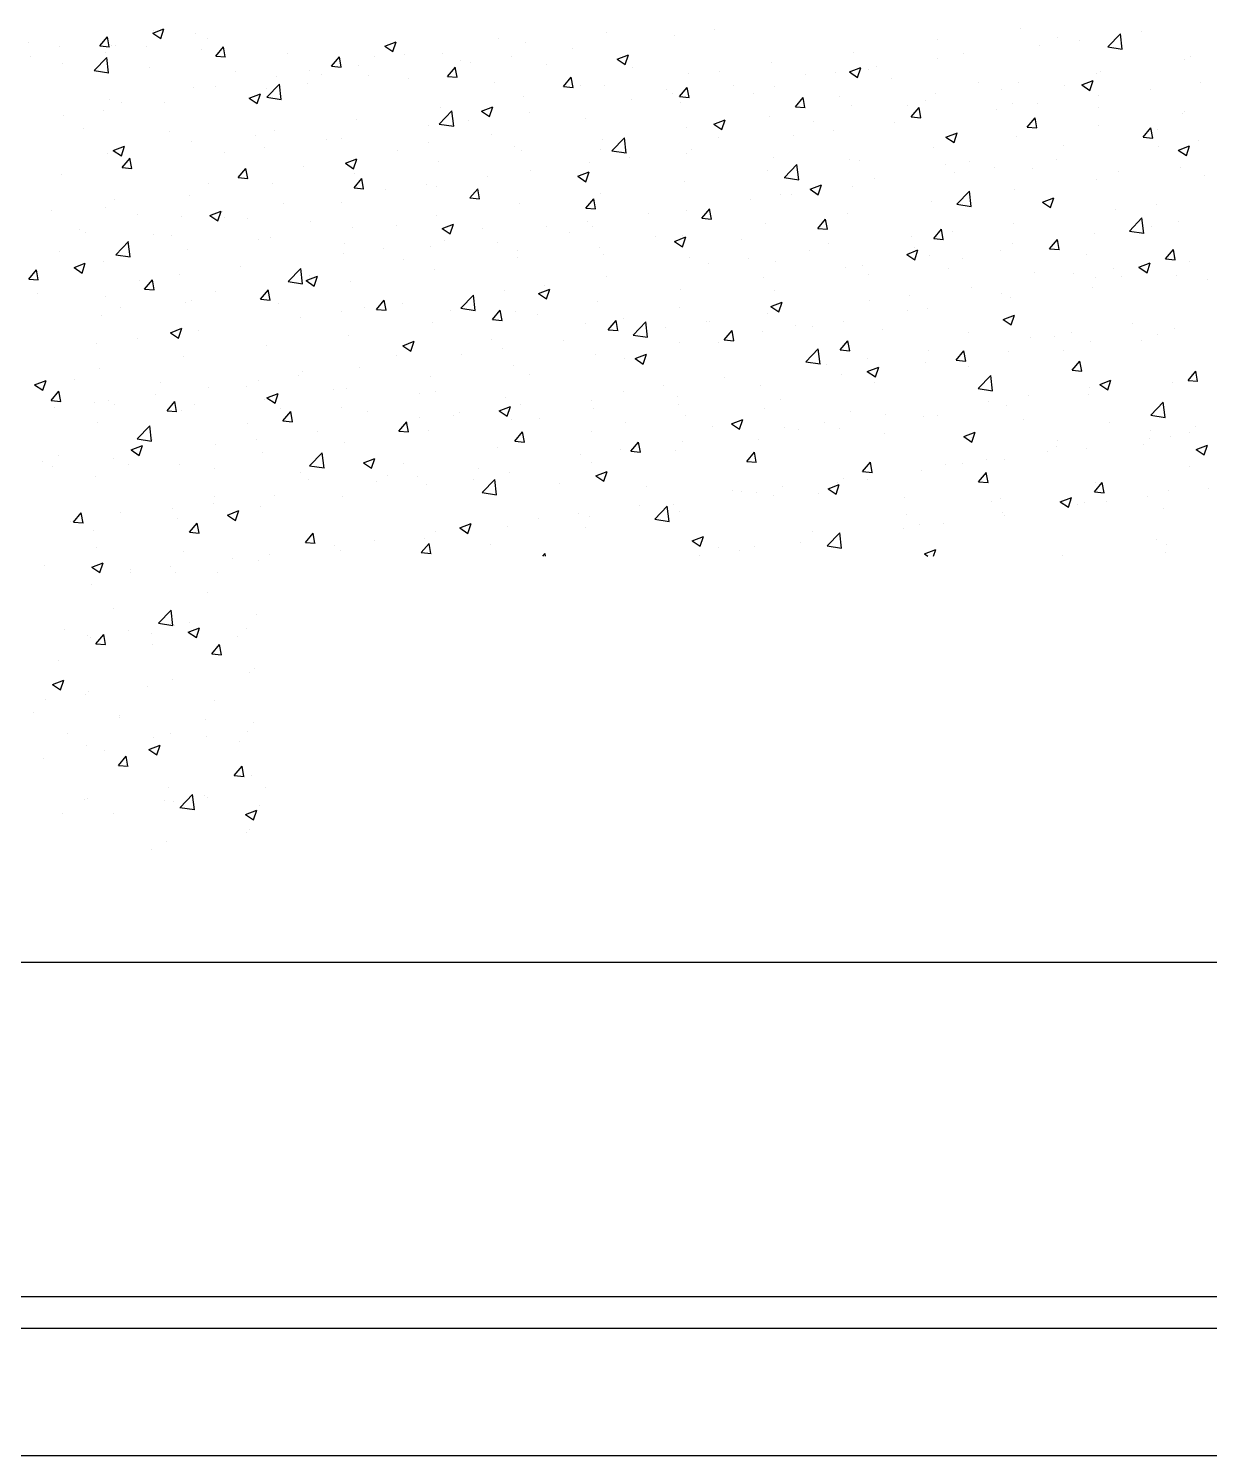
# Model space of a CAD drawing. Header units: millimetres. Extents: x 43168.9 to 43194.6, y -25545.1 to -25543.4.
# Drawn here: x 43183.8053 to 43183.9537, y -25544.97 to -25544.7906 of the extents above; entities that cross this region are included whole.
import ezdxf

# ---------------------------------------------------------------- set-up
doc = ezdxf.new("R2010")
doc.units = ezdxf.units.MM
doc.header["$LTSCALE"] = 200
doc.layers.add('pafta_sgh', color=11, linetype='Continuous')
doc.layers.add('tarama-zemin_sgh', color=197, linetype='Continuous')

msp = doc.modelspace()

# ---------------------------------------------------------------- linework, layer by layer
at = {"layer": 'pafta_sgh'}
for p, q in [((43181.01588, -25544.908), (43185.37588, -25544.908)), ((43180.97588, -25544.95), (43185.33588, -25544.95)), ((43180.97188, -25544.954), (43185.33988, -25544.954)), ((43180.95588, -25544.97), (43185.35588, -25544.97))]:
    msp.add_line(p, q, dxfattribs=at)
at = {"layer": 'tarama-zemin_sgh'}
for p, q in [((43183.82089, -25544.79122), (43183.82231, -25544.79067)), ((43183.8219, -25544.7919), (43183.82231, -25544.79067)), ((43183.92998, -25544.79064), (43183.92998, -25544.79064)), ((43183.80533, -25544.79235), (43183.80533, -25544.79235)), ((43183.81424, -25544.79282), (43183.81522, -25544.79166)), ((43183.81544, -25544.79293), (43183.81521, -25544.79166)), ((43183.82089, -25544.79122), (43183.8219, -25544.7919)), ((43183.82104, -25544.79084), (43183.82104, -25544.79084)), ((43183.82628, -25544.7913), (43183.82628, -25544.7913)), ((43183.82776, -25544.79191), (43183.82776, -25544.79191)), ((43183.85009, -25544.79285), (43183.85151, -25544.7923)), ((43183.8511, -25544.79353), (43183.85151, -25544.7923)), ((43183.86435, -25544.79185), (43183.86435, -25544.79185)), ((43183.86772, -25544.79238), (43183.86772, -25544.79238)), ((43183.87799, -25544.79108), (43183.87799, -25544.79108)), ((43183.88648, -25544.79149), (43183.88648, -25544.79149)), ((43183.89157, -25544.79082), (43183.89157, -25544.79082)), ((43183.91954, -25544.79207), (43183.91954, -25544.79207)), ((43183.93461, -25544.79177), (43183.93461, -25544.79177)), ((43183.93745, -25544.79209), (43183.93745, -25544.79209)), ((43183.94097, -25544.79294), (43183.94256, -25544.79129)), ((43183.94278, -25544.79322), (43183.94255, -25544.79129)), ((43183.94515, -25544.79107), (43183.94515, -25544.79107)), ((43183.80547, -25544.79413), (43183.80547, -25544.79413)), ((43183.80919, -25544.79288), (43183.80919, -25544.79288)), ((43183.81355, -25544.79592), (43183.81513, -25544.79427)), ((43183.81424, -25544.79282), (43183.81545, -25544.79293)), ((43183.81498, -25544.79359), (43183.81498, -25544.79359)), ((43183.81535, -25544.7962), (43183.81513, -25544.79427)), ((43183.81573, -25544.79283), (43183.81573, -25544.79283)), ((43183.81618, -25544.79281), (43183.81618, -25544.79281)), ((43183.82006, -25544.79292), (43183.82006, -25544.79292)), ((43183.82702, -25544.79327), (43183.82702, -25544.79327)), ((43183.82881, -25544.7941), (43183.82979, -25544.79293)), ((43183.82881, -25544.7941), (43183.83003, -25544.79421)), ((43183.83002, -25544.79421), (43183.82978, -25544.79293)), ((43183.83787, -25544.79372), (43183.83787, -25544.79372)), ((43183.84339, -25544.79537), (43183.84437, -25544.79421)), ((43183.84459, -25544.79548), (43183.84436, -25544.79421)), ((43183.84872, -25544.79418), (43183.84872, -25544.79418)), ((43183.85009, -25544.79285), (43183.8511, -25544.79353)), ((43183.8525, -25544.79389), (43183.8525, -25544.79389)), ((43183.85729, -25544.79381), (43183.85729, -25544.79381)), ((43183.86595, -25544.79419), (43183.86595, -25544.79419)), ((43183.87365, -25544.79318), (43183.87365, -25544.79318)), ((43183.87929, -25544.79447), (43183.88071, -25544.79393)), ((43183.8803, -25544.79516), (43183.88071, -25544.79393)), ((43183.90899, -25544.79359), (43183.90899, -25544.79359)), ((43183.92276, -25544.79381), (43183.92276, -25544.79381)), ((43183.93236, -25544.79276), (43183.93236, -25544.79276)), ((43183.94097, -25544.79294), (43183.94278, -25544.79322)), ((43183.95133, -25544.7942), (43183.95133, -25544.7942)), ((43183.80961, -25544.79508), (43183.80961, -25544.79508)), ((43183.81355, -25544.79591), (43183.81536, -25544.79619)), ((43183.82046, -25544.79554), (43183.82046, -25544.79554)), ((43183.83131, -25544.79599), (43183.83131, -25544.79599)), ((43183.84065, -25544.79592), (43183.84065, -25544.79592)), ((43183.84339, -25544.79537), (43183.8446, -25544.79548)), ((43183.84673, -25544.79534), (43183.84673, -25544.79534)), ((43183.85796, -25544.79665), (43183.85894, -25544.79548)), ((43183.85917, -25544.79676), (43183.85893, -25544.79548)), ((43183.85957, -25544.79464), (43183.85957, -25544.79464)), ((43183.86086, -25544.79486), (43183.86086, -25544.79486)), ((43183.87041, -25544.7951), (43183.87041, -25544.7951)), ((43183.87929, -25544.79447), (43183.8803, -25544.79516)), ((43183.88126, -25544.79556), (43183.88126, -25544.79556)), ((43183.89211, -25544.79601), (43183.89211, -25544.79601)), ((43183.89873, -25544.79489), (43183.89873, -25544.79489)), ((43183.90675, -25544.79613), (43183.90675, -25544.79613)), ((43183.90849, -25544.7961), (43183.90992, -25544.79555)), ((43183.90849, -25544.7961), (43183.9095, -25544.79678)), ((43183.9095, -25544.79678), (43183.90992, -25544.79556)), ((43183.91091, -25544.79584), (43183.91091, -25544.79584)), ((43183.91184, -25544.79546), (43183.91184, -25544.79546)), ((43183.91953, -25544.79445), (43183.91953, -25544.79445)), ((43183.93999, -25544.7961), (43183.93999, -25544.7961)), ((43183.95055, -25544.79458), (43183.95055, -25544.79458)), ((43183.8288, -25544.79795), (43183.8288, -25544.79795)), ((43183.83524, -25544.79928), (43183.83682, -25544.79763)), ((43183.83647, -25544.79664), (43183.83647, -25544.79664)), ((43183.83704, -25544.79956), (43183.83682, -25544.79763)), ((43183.84033, -25544.79756), (43183.84033, -25544.79756)), ((43183.84216, -25544.79645), (43183.84216, -25544.79645)), ((43183.84803, -25544.79655), (43183.84803, -25544.79655)), ((43183.853, -25544.79691), (43183.853, -25544.79691)), ((43183.85796, -25544.79665), (43183.85918, -25544.79676)), ((43183.86385, -25544.79737), (43183.86385, -25544.79737)), ((43183.87254, -25544.79792), (43183.87351, -25544.79676)), ((43183.87254, -25544.79792), (43183.87375, -25544.79803)), ((43183.87374, -25544.79803), (43183.87351, -25544.79676)), ((43183.8747, -25544.79783), (43183.8747, -25544.79783)), ((43183.87774, -25544.79785), (43183.87774, -25544.79785)), ((43183.88829, -25544.79632), (43183.88829, -25544.79632)), ((43183.89392, -25544.79782), (43183.89392, -25544.79782)), ((43183.89906, -25544.79787), (43183.89906, -25544.79787)), ((43183.90295, -25544.79647), (43183.90295, -25544.79647)), ((43183.9138, -25544.79693), (43183.9138, -25544.79693)), ((43183.92465, -25544.79739), (43183.92465, -25544.79739)), ((43183.92973, -25544.7974), (43183.92973, -25544.7974)), ((43183.9355, -25544.79785), (43183.9355, -25544.79785)), ((43183.9377, -25544.79773), (43183.93912, -25544.79718)), ((43183.9377, -25544.79773), (43183.93871, -25544.79841)), ((43183.93871, -25544.79841), (43183.93912, -25544.79718)), ((43183.93948, -25544.79623), (43183.93948, -25544.79623)), ((43183.95263, -25544.7974), (43183.95263, -25544.7974)), ((43183.81548, -25544.79959), (43183.81548, -25544.79959)), ((43183.82604, -25544.79807), (43183.82604, -25544.79807)), ((43183.83301, -25544.7994), (43183.83403, -25544.80008)), ((43183.83302, -25544.7994), (43183.83444, -25544.79885)), ((43183.83403, -25544.80008), (43183.83444, -25544.79885)), ((43183.83523, -25544.79928), (43183.83704, -25544.79956)), ((43183.83525, -25544.79823), (43183.83525, -25544.79823)), ((43183.86747, -25544.79915), (43183.86747, -25544.79915)), ((43183.88113, -25544.7995), (43183.88113, -25544.7995)), ((43183.88554, -25544.79829), (43183.88554, -25544.79829)), ((43183.88622, -25544.79883), (43183.88622, -25544.79883)), ((43183.88711, -25544.7992), (43183.88809, -25544.79803)), ((43183.88711, -25544.7992), (43183.88832, -25544.79931)), ((43183.88832, -25544.79931), (43183.88808, -25544.79803)), ((43183.89639, -25544.79874), (43183.89639, -25544.79874)), ((43183.90168, -25544.80048), (43183.90266, -25544.79931)), ((43183.90289, -25544.80058), (43183.90266, -25544.79931)), ((43183.90724, -25544.7992), (43183.90724, -25544.7992)), ((43183.91809, -25544.79966), (43183.91809, -25544.79966)), ((43183.9193, -25544.79883), (43183.9193, -25544.79883)), ((43183.92763, -25544.79827), (43183.92763, -25544.79827)), ((43183.9398, -25544.79909), (43183.9398, -25544.79909)), ((43183.94634, -25544.79831), (43183.94634, -25544.79831)), ((43183.81472, -25544.80093), (43183.81472, -25544.80093)), ((43183.81695, -25544.79999), (43183.81695, -25544.79999)), ((43183.82241, -25544.79992), (43183.82241, -25544.79992)), ((43183.85692, -25544.80264), (43183.85851, -25544.80099)), ((43183.85704, -25544.80058), (43183.85704, -25544.80058)), ((43183.85873, -25544.80292), (43183.8585, -25544.80099)), ((43183.86222, -25544.80103), (43183.86364, -25544.80048)), ((43183.86222, -25544.80103), (43183.86323, -25544.80171)), ((43183.86323, -25544.80171), (43183.86364, -25544.80048)), ((43183.8683, -25544.80119), (43183.8683, -25544.80119)), ((43183.88721, -25544.79991), (43183.88721, -25544.79991)), ((43183.90168, -25544.80048), (43183.9029, -25544.80058)), ((43183.90874, -25544.80036), (43183.90874, -25544.80036)), ((43183.91578, -25544.8003), (43183.91578, -25544.8003)), ((43183.91626, -25544.80175), (43183.91724, -25544.80058)), ((43183.91747, -25544.80186), (43183.91723, -25544.80058)), ((43183.92702, -25544.80077), (43183.92702, -25544.80077)), ((43183.92893, -25544.80012), (43183.92893, -25544.80012)), ((43183.93211, -25544.8001), (43183.93211, -25544.8001)), ((43183.93978, -25544.80058), (43183.93978, -25544.80058)), ((43183.9503, -25544.80134), (43183.9503, -25544.80134)), ((43183.95063, -25544.80104), (43183.95063, -25544.80104)), ((43183.80963, -25544.8016), (43183.80963, -25544.8016)), ((43183.81213, -25544.80314), (43183.81213, -25544.80314)), ((43183.84649, -25544.8021), (43183.84649, -25544.8021)), ((43183.85552, -25544.80287), (43183.85552, -25544.80287)), ((43183.85692, -25544.80264), (43183.85873, -25544.80292)), ((43183.8606, -25544.8022), (43183.8606, -25544.8022)), ((43183.87536, -25544.80194), (43183.87536, -25544.80194)), ((43183.88805, -25544.80309), (43183.88805, -25544.80309)), ((43183.89142, -25544.80265), (43183.89284, -25544.80211)), ((43183.89142, -25544.80266), (43183.89243, -25544.80334)), ((43183.89243, -25544.80334), (43183.89284, -25544.80211)), ((43183.89848, -25544.80166), (43183.89848, -25544.80166)), ((43183.90393, -25544.80234), (43183.90393, -25544.80234)), ((43183.91419, -25544.80246), (43183.91419, -25544.80246)), ((43183.91626, -25544.80175), (43183.91747, -25544.80186)), ((43183.93083, -25544.80303), (43183.93181, -25544.80186)), ((43183.93083, -25544.80303), (43183.93205, -25544.80313)), ((43183.93204, -25544.80313), (43183.93181, -25544.80186)), ((43183.93975, -25544.80286), (43183.93975, -25544.80286)), ((43183.94541, -25544.8043), (43183.94639, -25544.80313)), ((43183.94661, -25544.80441), (43183.94638, -25544.80313)), ((43183.94724, -25544.80334), (43183.94724, -25544.80334)), ((43183.82298, -25544.80359), (43183.82298, -25544.80359)), ((43183.82579, -25544.80483), (43183.82579, -25544.80483)), ((43183.83383, -25544.80405), (43183.83383, -25544.80405)), ((43183.83622, -25544.8034), (43183.83622, -25544.8034)), ((43183.84268, -25544.80456), (43183.84268, -25544.80456)), ((43183.84468, -25544.80451), (43183.84468, -25544.80451)), ((43183.85552, -25544.80497), (43183.85552, -25544.80497)), ((43183.86351, -25544.80398), (43183.86351, -25544.80398)), ((43183.87749, -25544.80461), (43183.87749, -25544.80461)), ((43183.87861, -25544.80601), (43183.88019, -25544.80436)), ((43183.88041, -25544.80629), (43183.88019, -25544.80436)), ((43183.89208, -25544.80437), (43183.89208, -25544.80437)), ((43183.9014, -25544.80414), (43183.9014, -25544.80414)), ((43183.90649, -25544.80347), (43183.90649, -25544.80347)), ((43183.92062, -25544.80428), (43183.92205, -25544.80374)), ((43183.92062, -25544.80428), (43183.92163, -25544.80496)), ((43183.92163, -25544.80496), (43183.92204, -25544.80374)), ((43183.92948, -25544.80417), (43183.92948, -25544.80417)), ((43183.94541, -25544.8043), (43183.94662, -25544.80441)), ((43183.95238, -25544.80474), (43183.95238, -25544.80474)), ((43183.81524, -25544.80636), (43183.81524, -25544.80636)), ((43183.81594, -25544.80595), (43183.81736, -25544.80541)), ((43183.81594, -25544.80595), (43183.81695, -25544.80664)), ((43183.81695, -25544.80664), (43183.81736, -25544.80541)), ((43183.81706, -25544.80811), (43183.81804, -25544.80694)), ((43183.81826, -25544.80822), (43183.81803, -25544.80694)), ((43183.8299, -25544.80625), (43183.8299, -25544.80625)), ((43183.83499, -25544.80558), (43183.83499, -25544.80558)), ((43183.85166, -25544.80601), (43183.85166, -25544.80601)), ((43183.86637, -25544.80543), (43183.86637, -25544.80543)), ((43183.86723, -25544.80591), (43183.86723, -25544.80591)), ((43183.87722, -25544.80589), (43183.87722, -25544.80589)), ((43183.87861, -25544.806), (43183.88041, -25544.80628)), ((43183.88023, -25544.8064), (43183.88023, -25544.8064)), ((43183.88087, -25544.80685), (43183.88087, -25544.80685)), ((43183.88806, -25544.80634), (43183.88806, -25544.80634)), ((43183.88857, -25544.80583), (43183.88857, -25544.80583)), ((43183.89891, -25544.8068), (43183.89891, -25544.8068)), ((43183.91905, -25544.8056), (43183.91905, -25544.8056)), ((43183.93539, -25544.80538), (43183.93539, -25544.80538)), ((43183.94729, -25544.80541), (43183.94729, -25544.80541)), ((43183.94982, -25544.80591), (43183.95084, -25544.80659)), ((43183.94983, -25544.80591), (43183.95125, -25544.80536)), ((43183.95084, -25544.80659), (43183.95125, -25544.80536)), ((43183.81706, -25544.80811), (43183.81827, -25544.80822)), ((43183.81707, -25544.80794), (43183.81707, -25544.80794)), ((43183.83163, -25544.80938), (43183.83261, -25544.80822)), ((43183.83284, -25544.80949), (43183.8326, -25544.80822)), ((43183.83981, -25544.80804), (43183.83981, -25544.80804)), ((43183.84514, -25544.80758), (43183.84657, -25544.80703)), ((43183.84514, -25544.80758), (43183.84615, -25544.80826)), ((43183.84615, -25544.80826), (43183.84657, -25544.80704)), ((43183.85679, -25544.80734), (43183.85679, -25544.80734)), ((43183.86838, -25544.80844), (43183.86838, -25544.80844)), ((43183.87435, -25544.80921), (43183.87577, -25544.80866)), ((43183.87536, -25544.80989), (43183.87577, -25544.80866)), ((43183.87579, -25544.80752), (43183.87579, -25544.80752)), ((43183.89823, -25544.80842), (43183.89823, -25544.80842)), ((43183.9003, -25544.80937), (43183.90188, -25544.80772)), ((43183.9021, -25544.80965), (43183.90188, -25544.80772)), ((43183.90849, -25544.80712), (43183.90849, -25544.80712)), ((43183.90976, -25544.80726), (43183.90976, -25544.80726)), ((43183.92061, -25544.80772), (43183.92061, -25544.80772)), ((43183.92354, -25544.80741), (43183.92354, -25544.80741)), ((43183.92676, -25544.80812), (43183.92676, -25544.80812)), ((43183.93145, -25544.80818), (43183.93145, -25544.80818)), ((43183.93446, -25544.8071), (43183.93446, -25544.8071)), ((43183.9423, -25544.80864), (43183.9423, -25544.80864)), ((43183.95005, -25544.80811), (43183.95005, -25544.80811)), ((43183.80937, -25544.80895), (43183.80937, -25544.80895)), ((43183.82796, -25544.81008), (43183.82796, -25544.81008)), ((43183.83163, -25544.80938), (43183.83284, -25544.80949)), ((43183.83598, -25544.81017), (43183.83598, -25544.81017)), ((43183.84621, -25544.81066), (43183.84718, -25544.80949)), ((43183.84624, -25544.80887), (43183.84624, -25544.80887)), ((43183.84741, -25544.81077), (43183.84718, -25544.80949)), ((43183.85526, -25544.81022), (43183.85526, -25544.81022)), ((43183.85653, -25544.81047), (43183.85653, -25544.81047)), ((43183.86295, -25544.80921), (43183.86295, -25544.80921)), ((43183.87435, -25544.80921), (43183.87536, -25544.80989)), ((43183.8878, -25544.80985), (43183.8878, -25544.80985)), ((43183.90029, -25544.80937), (43183.9021, -25544.80965)), ((43183.90355, -25544.81084), (43183.90497, -25544.81029)), ((43183.90456, -25544.81152), (43183.90497, -25544.81029)), ((43183.90884, -25544.81048), (43183.90884, -25544.81048)), ((43183.91169, -25544.80945), (43183.91169, -25544.80945)), ((43183.92167, -25544.80879), (43183.92167, -25544.80879)), ((43183.9395, -25544.80963), (43183.9395, -25544.80963)), ((43183.95315, -25544.80909), (43183.95315, -25544.80909)), ((43183.81611, -25544.81211), (43183.81611, -25544.81211)), ((43183.82554, -25544.8116), (43183.82554, -25544.8116)), ((43183.84621, -25544.81066), (43183.84742, -25544.81077)), ((43183.85017, -25544.81089), (43183.85017, -25544.81089)), ((43183.86078, -25544.81193), (43183.86176, -25544.81077)), ((43183.86078, -25544.81193), (43183.86199, -25544.81204)), ((43183.86199, -25544.81204), (43183.86175, -25544.81077)), ((43183.87535, -25544.81321), (43183.87633, -25544.81204)), ((43183.87656, -25544.81332), (43183.87633, -25544.81204)), ((43183.87724, -25544.81138), (43183.87724, -25544.81138)), ((43183.89606, -25544.81216), (43183.89606, -25544.81216)), ((43183.89984, -25544.81148), (43183.89984, -25544.81148)), ((43183.90114, -25544.81149), (43183.90114, -25544.81149)), ((43183.90355, -25544.81084), (43183.90456, -25544.81152)), ((43183.92198, -25544.81273), (43183.92356, -25544.81108)), ((43183.92379, -25544.81301), (43183.92356, -25544.81108)), ((43183.92923, -25544.81093), (43183.92923, -25544.81093)), ((43183.93275, -25544.81246), (43183.93417, -25544.81192)), ((43183.93376, -25544.81315), (43183.93417, -25544.81192)), ((43183.80818, -25544.81352), (43183.80818, -25544.81352)), ((43183.81499, -25544.81312), (43183.81499, -25544.81312)), ((43183.81902, -25544.81398), (43183.81902, -25544.81398)), ((43183.82807, -25544.81413), (43183.82949, -25544.81359)), ((43183.82908, -25544.81482), (43183.82949, -25544.81359)), ((43183.82964, -25544.81359), (43183.82964, -25544.81359)), ((43183.83734, -25544.81258), (43183.83734, -25544.81258)), ((43183.84468, -25544.81251), (43183.84468, -25544.81251)), ((43183.85655, -25544.81411), (43183.85655, -25544.81411)), ((43183.86698, -25544.81268), (43183.86698, -25544.81268)), ((43183.87535, -25544.81321), (43183.87657, -25544.81332)), ((43183.88322, -25544.81385), (43183.88322, -25544.81385)), ((43183.88799, -25544.81352), (43183.88799, -25544.81352)), ((43183.88993, -25544.81448), (43183.89091, -25544.81332)), ((43183.89114, -25544.81459), (43183.8909, -25544.81332)), ((43183.90825, -25544.81388), (43183.90825, -25544.81388)), ((43183.9188, -25544.81236), (43183.9188, -25544.81236)), ((43183.92198, -25544.81273), (43183.92379, -25544.81301)), ((43183.93275, -25544.81246), (43183.93376, -25544.81315)), ((43183.94194, -25544.81343), (43183.94194, -25544.81343)), ((43183.94703, -25544.81276), (43183.94703, -25544.81276)), ((43183.82456, -25544.81426), (43183.82456, -25544.81426)), ((43183.82807, -25544.81414), (43183.82908, -25544.81482)), ((43183.82987, -25544.81444), (43183.82987, -25544.81444)), ((43183.83283, -25544.81454), (43183.83283, -25544.81454)), ((43183.84072, -25544.81489), (43183.84072, -25544.81489)), ((43183.84599, -25544.81563), (43183.84599, -25544.81563)), ((43183.85157, -25544.81535), (43183.85157, -25544.81535)), ((43183.85727, -25544.81576), (43183.8587, -25544.81522)), ((43183.85727, -25544.81576), (43183.85828, -25544.81644)), ((43183.85828, -25544.81644), (43183.8587, -25544.81522)), ((43183.86241, -25544.81581), (43183.86241, -25544.81581)), ((43183.87044, -25544.81553), (43183.87044, -25544.81553)), ((43183.87553, -25544.81486), (43183.87553, -25544.81486)), ((43183.87614, -25544.81555), (43183.87614, -25544.81555)), ((43183.88993, -25544.81448), (43183.89114, -25544.81459)), ((43183.89798, -25544.81519), (43183.89798, -25544.81519)), ((43183.9045, -25544.81576), (43183.90548, -25544.81459)), ((43183.9045, -25544.81576), (43183.90572, -25544.81587)), ((43183.90571, -25544.81587), (43183.90548, -25544.81459)), ((43183.91908, -25544.81703), (43183.92006, -25544.81587)), ((43183.92028, -25544.81714), (43183.92005, -25544.81587)), ((43183.92911, -25544.81512), (43183.92911, -25544.81512)), ((43183.94367, -25544.8161), (43183.94525, -25544.81445)), ((43183.94547, -25544.81638), (43183.94525, -25544.81445)), ((43183.9464, -25544.81547), (43183.9464, -25544.81547)), ((43183.94981, -25544.81487), (43183.94981, -25544.81487)), ((43183.81172, -25544.81595), (43183.81172, -25544.81595)), ((43183.81246, -25544.81625), (43183.81246, -25544.81625)), ((43183.81624, -25544.81907), (43183.81783, -25544.81742)), ((43183.81805, -25544.81935), (43183.81782, -25544.81742)), ((43183.82098, -25544.81657), (43183.82098, -25544.81657)), ((43183.82331, -25544.81671), (43183.82331, -25544.81671)), ((43183.83416, -25544.81717), (43183.83416, -25544.81717)), ((43183.83573, -25544.81693), (43183.83573, -25544.81693)), ((43183.845, -25544.81762), (43183.845, -25544.81762)), ((43183.85761, -25544.81722), (43183.85761, -25544.81722)), ((43183.86429, -25544.81758), (43183.86429, -25544.81758)), ((43183.87326, -25544.81627), (43183.87326, -25544.81627)), ((43183.88411, -25544.81673), (43183.88411, -25544.81673)), ((43183.88648, -25544.81739), (43183.8879, -25544.81684)), ((43183.88648, -25544.81739), (43183.88749, -25544.81807)), ((43183.88749, -25544.81807), (43183.8879, -25544.81684)), ((43183.88755, -25544.81662), (43183.88755, -25544.81662)), ((43183.89496, -25544.81719), (43183.89496, -25544.81719)), ((43183.9058, -25544.81764), (43183.9058, -25544.81764)), ((43183.91633, -25544.8168), (43183.91633, -25544.8168)), ((43183.91908, -25544.81703), (43183.92029, -25544.81714)), ((43183.92141, -25544.81613), (43183.92141, -25544.81613)), ((43183.92899, -25544.81769), (43183.92899, -25544.81769)), ((43183.93365, -25544.81831), (43183.93463, -25544.81714)), ((43183.93455, -25544.8175), (43183.93455, -25544.8175)), ((43183.93486, -25544.81842), (43183.93462, -25544.81714)), ((43183.93925, -25544.81639), (43183.93925, -25544.81639)), ((43183.94367, -25544.81609), (43183.94547, -25544.81637)), ((43183.80913, -25544.81861), (43183.80913, -25544.81861)), ((43183.81624, -25544.81907), (43183.81805, -25544.81935)), ((43183.8253, -25544.81836), (43183.8253, -25544.81836)), ((43183.84483, -25544.8189), (43183.84483, -25544.8189)), ((43183.84991, -25544.81823), (43183.84991, -25544.81823)), ((43183.85585, -25544.81808), (43183.85585, -25544.81808)), ((43183.8667, -25544.81854), (43183.8667, -25544.81854)), ((43183.86673, -25544.81944), (43183.86673, -25544.81944)), ((43183.877, -25544.81814), (43183.877, -25544.81814)), ((43183.87755, -25544.819), (43183.87755, -25544.819)), ((43183.88839, -25544.81946), (43183.88839, -25544.81946)), ((43183.90349, -25544.81849), (43183.90349, -25544.81849)), ((43183.91568, -25544.81902), (43183.9171, -25544.81847)), ((43183.91568, -25544.81902), (43183.91669, -25544.8197)), ((43183.91665, -25544.8181), (43183.91665, -25544.8181)), ((43183.91669, -25544.8197), (43183.9171, -25544.81847)), ((43183.91855, -25544.81913), (43183.91855, -25544.81913)), ((43183.9275, -25544.81856), (43183.9275, -25544.81856)), ((43183.93365, -25544.81831), (43183.93487, -25544.81842)), ((43183.93834, -25544.81902), (43183.93834, -25544.81902)), ((43183.94823, -25544.81959), (43183.94921, -25544.81842)), ((43183.94919, -25544.81948), (43183.94919, -25544.81948)), ((43183.94943, -25544.81969), (43183.9492, -25544.81842)), ((43183.8053, -25544.82212), (43183.80628, -25544.82095)), ((43183.80651, -25544.82223), (43183.80627, -25544.82095)), ((43183.811, -25544.82069), (43183.81242, -25544.82014)), ((43183.811, -25544.82069), (43183.81201, -25544.82137)), ((43183.81201, -25544.82137), (43183.81242, -25544.82014)), ((43183.81474, -25544.81989), (43183.81474, -25544.81989)), ((43183.83199, -25544.82059), (43183.83199, -25544.82059)), ((43183.83793, -25544.82244), (43183.83951, -25544.82079)), ((43183.83974, -25544.82272), (43183.83951, -25544.82079)), ((43183.85244, -25544.81962), (43183.85244, -25544.81962)), ((43183.8563, -25544.82087), (43183.8563, -25544.82087)), ((43183.89071, -25544.82017), (43183.89071, -25544.82017)), ((43183.8958, -25544.8195), (43183.8958, -25544.8195)), ((43183.89924, -25544.81991), (43183.89924, -25544.81991)), ((43183.908, -25544.82065), (43183.908, -25544.82065)), ((43183.91009, -25544.82037), (43183.91009, -25544.82037)), ((43183.92093, -25544.82083), (43183.92093, -25544.82083)), ((43183.9227, -25544.81954), (43183.9227, -25544.81954)), ((43183.93178, -25544.82129), (43183.93178, -25544.82129)), ((43183.94169, -25544.82077), (43183.94169, -25544.82077)), ((43183.94488, -25544.82064), (43183.9463, -25544.8201)), ((43183.94488, -25544.82065), (43183.94589, -25544.82133)), ((43183.94589, -25544.82133), (43183.9463, -25544.8201)), ((43183.94823, -25544.81959), (43183.94944, -25544.81969)), ((43183.94938, -25544.81976), (43183.94938, -25544.81976)), ((43183.95127, -25544.81993), (43183.95127, -25544.81993)), ((43183.8053, -25544.82212), (43183.80651, -25544.82222)), ((43183.81921, -25544.82228), (43183.81921, -25544.82228)), ((43183.81988, -25544.82339), (43183.82085, -25544.82223)), ((43183.82108, -25544.8235), (43183.82085, -25544.82223)), ((43183.8243, -25544.82161), (43183.8243, -25544.82161)), ((43183.83793, -25544.82243), (43183.83974, -25544.82271)), ((43183.8402, -25544.82232), (43183.84162, -25544.82177)), ((43183.8402, -25544.82232), (43183.84121, -25544.823)), ((43183.84059, -25544.82165), (43183.84059, -25544.82165)), ((43183.84121, -25544.823), (43183.84162, -25544.82177)), ((43183.84575, -25544.82239), (43183.84575, -25544.82239)), ((43183.87018, -25544.82288), (43183.87018, -25544.82288)), ((43183.87788, -25544.82186), (43183.87788, -25544.82186)), ((43183.89774, -25544.82195), (43183.89774, -25544.82195)), ((43183.91085, -25544.82157), (43183.91085, -25544.82157)), ((43183.9366, -25544.82144), (43183.9366, -25544.82144)), ((43183.93942, -25544.82196), (43183.93942, -25544.82196)), ((43183.94263, -25544.82175), (43183.94263, -25544.82175)), ((43183.94956, -25544.82163), (43183.94956, -25544.82163)), ((43183.95348, -25544.82221), (43183.95348, -25544.82221)), ((43183.80638, -25544.82396), (43183.80638, -25544.82396)), ((43183.81498, -25544.82431), (43183.81498, -25544.82431)), ((43183.81988, -25544.82339), (43183.82109, -25544.8235)), ((43183.82583, -25544.82476), (43183.82583, -25544.82476)), ((43183.82874, -25544.82369), (43183.82874, -25544.82369)), ((43183.83445, -25544.82467), (43183.83543, -25544.8235)), ((43183.83445, -25544.82467), (43183.83566, -25544.82477)), ((43183.83566, -25544.82478), (43183.83542, -25544.8235)), ((43183.83548, -25544.8237), (43183.83548, -25544.8237)), ((43183.84902, -25544.82594), (43183.85, -25544.82478)), ((43183.85023, -25544.82605), (43183.85, -25544.82478)), ((43183.85962, -25544.8258), (43183.8612, -25544.82415)), ((43183.86142, -25544.82608), (43183.8612, -25544.82415)), ((43183.8651, -25544.82354), (43183.8651, -25544.82354)), ((43183.8694, -25544.82394), (43183.87083, -25544.8234)), ((43183.8694, -25544.82394), (43183.87041, -25544.82463)), ((43183.87041, -25544.82463), (43183.87083, -25544.8234)), ((43183.8873, -25544.82338), (43183.8873, -25544.82338)), ((43183.899, -25544.82361), (43183.899, -25544.82361)), ((43183.91098, -25544.82481), (43183.91098, -25544.82481)), ((43183.91607, -25544.82414), (43183.91607, -25544.82414)), ((43183.92377, -25544.82313), (43183.92377, -25544.82313)), ((43183.92757, -25544.824), (43183.92757, -25544.824)), ((43183.92874, -25544.82446), (43183.92874, -25544.82446)), ((43183.939, -25544.82316), (43183.939, -25544.82316)), ((43183.8145, -25544.82665), (43183.8145, -25544.82665)), ((43183.81689, -25544.82572), (43183.81689, -25544.82572)), ((43183.82505, -25544.82513), (43183.82505, -25544.82513)), ((43183.83668, -25544.82522), (43183.83668, -25544.82522)), ((43183.84457, -25544.82625), (43183.84457, -25544.82625)), ((43183.84752, -25544.82568), (43183.84752, -25544.82568)), ((43183.84902, -25544.82594), (43183.85024, -25544.82605)), ((43183.85226, -25544.82523), (43183.85226, -25544.82523)), ((43183.85837, -25544.82614), (43183.85837, -25544.82614)), ((43183.85961, -25544.8258), (43183.86142, -25544.82608)), ((43183.8636, -25544.82722), (43183.86458, -25544.82605)), ((43183.86481, -25544.82733), (43183.86457, -25544.82605)), ((43183.86649, -25544.8262), (43183.86649, -25544.8262)), ((43183.86922, -25544.8266), (43183.86922, -25544.8266)), ((43183.87675, -25544.8249), (43183.87675, -25544.8249)), ((43183.88715, -25544.82564), (43183.88715, -25544.82564)), ((43183.89815, -25544.8265), (43183.89815, -25544.8265)), ((43183.8986, -25544.82557), (43183.89962, -25544.82625)), ((43183.89861, -25544.82557), (43183.90003, -25544.82502)), ((43183.89962, -25544.82625), (43183.90003, -25544.82503)), ((43183.91572, -25544.82603), (43183.91572, -25544.82603)), ((43183.91831, -25544.82589), (43183.91831, -25544.82589)), ((43183.92781, -25544.8272), (43183.92923, -25544.82665)), ((43183.92882, -25544.82788), (43183.92923, -25544.82665)), ((43183.82313, -25544.82887), (43183.82455, -25544.82832)), ((43183.82414, -25544.82955), (43183.82455, -25544.82832)), ((43183.83948, -25544.82692), (43183.83948, -25544.82692)), ((43183.85605, -25544.82764), (43183.85605, -25544.82764)), ((43183.8636, -25544.82722), (43183.86481, -25544.82733)), ((43183.8753, -25544.82767), (43183.8753, -25544.82767)), ((43183.87817, -25544.82849), (43183.87915, -25544.82733)), ((43183.87938, -25544.8286), (43183.87915, -25544.82733)), ((43183.88007, -25544.82706), (43183.88007, -25544.82706)), ((43183.8813, -25544.82916), (43183.88289, -25544.82751)), ((43183.88311, -25544.82944), (43183.88288, -25544.82751)), ((43183.88537, -25544.82819), (43183.88537, -25544.82819)), ((43183.89045, -25544.82752), (43183.89045, -25544.82752)), ((43183.89091, -25544.82751), (43183.89091, -25544.82751)), ((43183.90176, -25544.82797), (43183.90176, -25544.82797)), ((43183.90387, -25544.82807), (43183.90387, -25544.82807)), ((43183.90775, -25544.82741), (43183.90775, -25544.82741)), ((43183.91261, -25544.82843), (43183.91261, -25544.82843)), ((43183.92781, -25544.8272), (43183.92882, -25544.82788)), ((43183.94404, -25544.82777), (43183.94404, -25544.82777)), ((43183.94931, -25544.8284), (43183.94931, -25544.8284)), ((43183.81895, -25544.82962), (43183.81895, -25544.82962)), ((43183.82313, -25544.82887), (43183.82414, -25544.82955)), ((43183.82665, -25544.82861), (43183.82665, -25544.82861)), ((43183.8455, -25544.82916), (43183.8455, -25544.82916)), ((43183.85233, -25544.8305), (43183.85375, -25544.82995)), ((43183.85334, -25544.83118), (43183.85375, -25544.82995)), ((43183.86345, -25544.82971), (43183.86345, -25544.82971)), ((43183.87253, -25544.82988), (43183.87253, -25544.82988)), ((43183.87817, -25544.82849), (43183.87939, -25544.8286)), ((43183.8813, -25544.82916), (43183.88311, -25544.82944)), ((43183.88706, -25544.83014), (43183.88706, -25544.83014)), ((43183.89202, -25544.8301), (43183.89202, -25544.8301)), ((43183.89275, -25544.82977), (43183.89373, -25544.8286)), ((43183.89275, -25544.82977), (43183.89396, -25544.82988)), ((43183.89395, -25544.82988), (43183.89372, -25544.8286)), ((43183.89749, -25544.82871), (43183.89749, -25544.82871)), ((43183.90732, -25544.83104), (43183.9083, -25544.82988)), ((43183.90853, -25544.83115), (43183.90829, -25544.82988)), ((43183.92345, -25544.82889), (43183.92345, -25544.82889)), ((43183.93125, -25544.82946), (43183.93125, -25544.82946)), ((43183.9343, -25544.82935), (43183.9343, -25544.82935)), ((43183.93634, -25544.82879), (43183.93634, -25544.82879)), ((43183.93876, -25544.82992), (43183.93876, -25544.82992)), ((43183.94515, -25544.82981), (43183.94515, -25544.82981)), ((43183.94718, -25544.82908), (43183.94718, -25544.82908)), ((43183.81386, -25544.83029), (43183.81386, -25544.83029)), ((43183.8248, -25544.83189), (43183.8248, -25544.83189)), ((43183.83524, -25544.83046), (43183.83524, -25544.83046)), ((43183.8516, -25544.83174), (43183.8516, -25544.83174)), ((43183.85233, -25544.8305), (43183.85334, -25544.83118)), ((43183.85975, -25544.83156), (43183.85975, -25544.83156)), ((43183.86484, -25544.83089), (43183.86484, -25544.83089)), ((43183.8765, -25544.83167), (43183.8765, -25544.83167)), ((43183.88153, -25544.83212), (43183.88295, -25544.83158)), ((43183.88254, -25544.83281), (43183.88295, -25544.83158)), ((43183.90299, -25544.83253), (43183.90457, -25544.83088)), ((43183.90479, -25544.83281), (43183.90457, -25544.83088)), ((43183.90732, -25544.83104), (43183.90854, -25544.83115)), ((43183.91842, -25544.83115), (43183.91842, -25544.83115)), ((43183.9219, -25544.83232), (43183.92288, -25544.83115)), ((43183.9231, -25544.83243), (43183.92287, -25544.83115)), ((43183.92849, -25544.83122), (43183.92849, -25544.83122)), ((43183.93533, -25544.83111), (43183.93533, -25544.83111)), ((43183.81425, -25544.83341), (43183.81425, -25544.83341)), ((43183.83975, -25544.83378), (43183.83975, -25544.83378)), ((43183.84692, -25544.83325), (43183.84692, -25544.83325)), ((43183.86624, -25544.83297), (43183.86624, -25544.83297)), ((43183.88017, -25544.83214), (43183.88017, -25544.83214)), ((43183.88153, -25544.83213), (43183.88254, -25544.83281)), ((43183.90299, -25544.83252), (43183.90479, -25544.8328)), ((43183.90564, -25544.83283), (43183.90564, -25544.83283)), ((43183.91072, -25544.83216), (43183.91072, -25544.83216)), ((43183.91073, -25544.83375), (43183.91216, -25544.83321)), ((43183.91073, -25544.83375), (43183.91174, -25544.83443)), ((43183.91174, -25544.83443), (43183.91216, -25544.83321)), ((43183.91806, -25544.83265), (43183.91806, -25544.83265)), ((43183.9219, -25544.83232), (43183.92311, -25544.83243)), ((43183.92348, -25544.83314), (43183.92348, -25544.83314)), ((43183.93647, -25544.83359), (43183.93745, -25544.83243)), ((43183.93647, -25544.83359), (43183.93769, -25544.8337)), ((43183.93768, -25544.8337), (43183.93744, -25544.83243)), ((43183.95105, -25544.83487), (43183.95203, -25544.8337)), ((43183.95225, -25544.83498), (43183.95202, -25544.8337)), ((43183.80605, -25544.83542), (43183.80748, -25544.83488)), ((43183.80605, -25544.83542), (43183.80706, -25544.83611)), ((43183.80706, -25544.83611), (43183.80748, -25544.83488)), ((43183.81102, -25544.83469), (43183.81102, -25544.83469)), ((43183.82187, -25544.83515), (43183.82187, -25544.83515)), ((43183.83272, -25544.83561), (43183.83272, -25544.83561)), ((43183.83413, -25544.83493), (43183.83413, -25544.83493)), ((43183.83922, -25544.83426), (43183.83922, -25544.83426)), ((43183.85581, -25544.8344), (43183.85581, -25544.8344)), ((43183.86832, -25544.83417), (43183.86832, -25544.83417)), ((43183.88511, -25544.83553), (43183.88511, -25544.83553)), ((43183.8928, -25544.83452), (43183.8928, -25544.83452)), ((43183.89724, -25544.83548), (43183.89724, -25544.83548)), ((43183.90751, -25544.83418), (43183.90751, -25544.83418)), ((43183.91163, -25544.83518), (43183.91163, -25544.83518)), ((43183.92468, -25544.83589), (43183.92626, -25544.83424)), ((43183.92648, -25544.83617), (43183.92626, -25544.83424)), ((43183.93994, -25544.83538), (43183.94136, -25544.83483)), ((43183.93994, -25544.83538), (43183.94095, -25544.83606)), ((43183.94095, -25544.83606), (43183.94136, -25544.83483)), ((43183.94906, -25544.83516), (43183.94906, -25544.83516)), ((43183.95105, -25544.83487), (43183.95226, -25544.83498)), ((43183.95152, -25544.8341), (43183.95152, -25544.8341)), ((43183.80812, -25544.8374), (43183.8091, -25544.83624)), ((43183.80812, -25544.8374), (43183.80933, -25544.83751)), ((43183.80933, -25544.83751), (43183.80909, -25544.83624)), ((43183.81531, -25544.83742), (43183.81531, -25544.83742)), ((43183.8213, -25544.83662), (43183.8213, -25544.83662)), ((43183.8279, -25544.83581), (43183.8279, -25544.83581)), ((43183.83499, -25544.83722), (43183.83499, -25544.83722)), ((43183.83526, -25544.83705), (43183.83668, -25544.8365)), ((43183.83526, -25544.83705), (43183.83627, -25544.83773)), ((43183.83627, -25544.83773), (43183.83668, -25544.83651)), ((43183.84357, -25544.83606), (43183.84357, -25544.83606)), ((43183.84525, -25544.83592), (43183.84525, -25544.83592)), ((43183.85441, -25544.83652), (43183.85441, -25544.83652)), ((43183.85647, -25544.8362), (43183.85647, -25544.8362)), ((43183.86526, -25544.83698), (43183.86526, -25544.83698)), ((43183.88002, -25544.8362), (43183.88002, -25544.8362)), ((43183.88681, -25544.83691), (43183.88681, -25544.83691)), ((43183.89978, -25544.83721), (43183.89978, -25544.83721)), ((43183.92467, -25544.83589), (43183.92648, -25544.83617)), ((43183.93099, -25544.8368), (43183.93099, -25544.8368)), ((43183.93851, -25544.83669), (43183.93851, -25544.83669)), ((43183.93869, -25544.83579), (43183.93869, -25544.83579)), ((43183.80852, -25544.8383), (43183.80852, -25544.8383)), ((43183.81361, -25544.83763), (43183.81361, -25544.83763)), ((43183.81605, -25544.83784), (43183.81605, -25544.83784)), ((43183.82269, -25544.83868), (43183.82367, -25544.83751)), ((43183.82269, -25544.83868), (43183.82391, -25544.83878)), ((43183.8239, -25544.83879), (43183.82367, -25544.83751)), ((43183.82456, -25544.83866), (43183.82456, -25544.83866)), ((43183.82616, -25544.83788), (43183.82616, -25544.83788)), ((43183.837, -25544.83834), (43183.837, -25544.83834)), ((43183.83727, -25544.83995), (43183.83825, -25544.83879)), ((43183.83848, -25544.84006), (43183.83824, -25544.83879)), ((43183.84462, -25544.83824), (43183.84462, -25544.83824)), ((43183.84785, -25544.83879), (43183.84785, -25544.83879)), ((43183.85949, -25544.8389), (43183.85949, -25544.8389)), ((43183.86446, -25544.83868), (43183.86588, -25544.83813)), ((43183.86446, -25544.83868), (43183.86547, -25544.83936)), ((43183.86547, -25544.83936), (43183.86588, -25544.83813)), ((43183.86719, -25544.83789), (43183.86719, -25544.83789)), ((43183.87611, -25544.83744), (43183.87611, -25544.83744)), ((43183.87626, -25544.83843), (43183.87626, -25544.83843)), ((43183.88696, -25544.8379), (43183.88696, -25544.8379)), ((43183.8978, -25544.83836), (43183.8978, -25544.83836)), ((43183.90865, -25544.83881), (43183.90865, -25544.83881)), ((43183.91307, -25544.83916), (43183.91307, -25544.83916)), ((43183.92591, -25544.83747), (43183.92591, -25544.83747)), ((43183.92825, -25544.83799), (43183.92825, -25544.83799)), ((43183.94636, -25544.83925), (43183.94794, -25544.8376)), ((43183.94817, -25544.83953), (43183.94794, -25544.8376)), ((43183.814, -25544.84018), (43183.814, -25544.84018)), ((43183.81894, -25544.84223), (43183.82052, -25544.84058)), ((43183.82074, -25544.84251), (43183.82052, -25544.84058)), ((43183.83277, -25544.84027), (43183.83277, -25544.84027)), ((43183.83727, -25544.83995), (43183.83848, -25544.84006)), ((43183.85184, -25544.84123), (43183.85282, -25544.84006)), ((43183.85305, -25544.84134), (43183.85281, -25544.84006)), ((43183.85441, -25544.83957), (43183.85441, -25544.83957)), ((43183.8587, -25544.83925), (43183.8587, -25544.83925)), ((43183.86599, -25544.83973), (43183.86599, -25544.83973)), ((43183.86955, -25544.83971), (43183.86955, -25544.83971)), ((43183.88039, -25544.84017), (43183.88039, -25544.84017)), ((43183.88793, -25544.83925), (43183.88793, -25544.83925)), ((43183.89124, -25544.84063), (43183.89124, -25544.84063)), ((43183.89366, -25544.84031), (43183.89508, -25544.83976)), ((43183.89366, -25544.84031), (43183.89467, -25544.84099)), ((43183.89467, -25544.84099), (43183.89508, -25544.83976)), ((43183.90029, -25544.84084), (43183.90029, -25544.84084)), ((43183.90538, -25544.84017), (43183.90538, -25544.84017)), ((43183.90726, -25544.84094), (43183.90726, -25544.84094)), ((43183.91781, -25544.83942), (43183.91781, -25544.83942)), ((43183.9195, -25544.83927), (43183.9195, -25544.83927)), ((43183.93034, -25544.83973), (43183.93034, -25544.83973)), ((43183.94119, -25544.84019), (43183.94119, -25544.84019)), ((43183.94636, -25544.83925), (43183.94817, -25544.83953)), ((43183.95204, -25544.84065), (43183.95204, -25544.84065)), ((43183.81894, -25544.84223), (43183.82074, -25544.84251)), ((43183.82092, -25544.84231), (43183.82092, -25544.84231)), ((43183.83388, -25544.84228), (43183.83388, -25544.84228)), ((43183.84157, -25544.84126), (43183.84157, -25544.84126)), ((43183.845, -25544.84269), (43183.845, -25544.84269)), ((43183.85184, -25544.84123), (43183.85306, -25544.84133)), ((43183.85556, -25544.84116), (43183.85556, -25544.84116)), ((43183.86642, -25544.8425), (43183.8674, -25544.84134)), ((43183.86642, -25544.8425), (43183.86763, -25544.84261)), ((43183.86762, -25544.84261), (43183.86739, -25544.84134)), ((43183.87608, -25544.84128), (43183.87608, -25544.84128)), ((43183.88099, -25544.84378), (43183.88197, -25544.84261)), ((43183.8822, -25544.84389), (43183.88196, -25544.84261)), ((43183.88746, -25544.84253), (43183.88746, -25544.84253)), ((43183.897, -25544.84224), (43183.897, -25544.84224)), ((43183.90209, -25544.84109), (43183.90209, -25544.84109)), ((43183.91293, -25544.84154), (43183.91293, -25544.84154)), ((43183.92286, -25544.84193), (43183.92429, -25544.84139)), ((43183.92286, -25544.84193), (43183.92387, -25544.84262)), ((43183.92378, -25544.842), (43183.92378, -25544.842)), ((43183.92387, -25544.84262), (43183.92429, -25544.84139)), ((43183.93463, -25544.84246), (43183.93463, -25544.84246)), ((43183.94618, -25544.84211), (43183.94618, -25544.84211)), ((43183.94634, -25544.8412), (43183.94634, -25544.8412)), ((43183.94882, -25544.84193), (43183.94882, -25544.84193)), ((43183.95126, -25544.84144), (43183.95126, -25544.84144)), ((43183.80907, -25544.84434), (43183.80907, -25544.84434)), ((43183.81818, -25544.8436), (43183.81961, -25544.84306)), ((43183.81818, -25544.84361), (43183.81919, -25544.84429)), ((43183.81919, -25544.84429), (43183.81961, -25544.84306)), ((43183.82879, -25544.84295), (43183.82879, -25544.84295)), ((43183.83474, -25544.84399), (43183.83474, -25544.84399)), ((43183.84062, -25544.84559), (43183.84221, -25544.84395)), ((43183.84243, -25544.84588), (43183.8422, -25544.84395)), ((43183.86423, -25544.84331), (43183.86423, -25544.84331)), ((43183.87468, -25544.84422), (43183.87468, -25544.84422)), ((43183.87976, -25544.84355), (43183.87976, -25544.84355)), ((43183.88099, -25544.84378), (43183.88221, -25544.84388)), ((43183.88656, -25544.84367), (43183.88656, -25544.84367)), ((43183.89557, -25544.84505), (43183.89655, -25544.84389)), ((43183.89677, -25544.84516), (43183.89654, -25544.84389)), ((43183.93334, -25544.8438), (43183.93334, -25544.8438)), ((43183.93449, -25544.84323), (43183.93449, -25544.84323)), ((43183.93826, -25544.84345), (43183.93826, -25544.84345)), ((43183.94548, -25544.84292), (43183.94548, -25544.84292)), ((43183.95207, -25544.84356), (43183.95349, -25544.84301)), ((43183.95207, -25544.84356), (43183.95308, -25544.84424)), ((43183.95308, -25544.84424), (43183.95349, -25544.84302)), ((43183.80698, -25544.84502), (43183.80698, -25544.84502)), ((43183.80826, -25544.84565), (43183.80826, -25544.84565)), ((43183.81596, -25544.84464), (43183.81596, -25544.84464)), ((43183.81783, -25544.84548), (43183.81783, -25544.84548)), ((43183.82431, -25544.84542), (43183.82431, -25544.84542)), ((43183.82868, -25544.84594), (43183.82868, -25544.84594)), ((43183.83952, -25544.84639), (43183.83952, -25544.84639)), ((43183.84062, -25544.84559), (43183.84243, -25544.84587)), ((43183.84738, -25544.84523), (43183.8484, -25544.84591)), ((43183.84739, -25544.84523), (43183.84881, -25544.84469)), ((43183.8484, -25544.84591), (43183.84881, -25544.84469)), ((43183.85238, -25544.84535), (43183.85238, -25544.84535)), ((43183.86184, -25544.84591), (43183.86184, -25544.84591)), ((43183.87601, -25544.8452), (43183.87601, -25544.8452)), ((43183.87659, -25544.84686), (43183.87801, -25544.84631)), ((43183.8776, -25544.84754), (43183.87801, -25544.84631)), ((43183.89557, -25544.84505), (43183.89678, -25544.84516)), ((43183.91014, -25544.84633), (43183.91112, -25544.84516)), ((43183.91014, -25544.84633), (43183.91136, -25544.84644)), ((43183.91135, -25544.84644), (43183.91111, -25544.84516)), ((43183.91757, -25544.84618), (43183.91757, -25544.84618)), ((43183.92056, -25544.84549), (43183.92056, -25544.84549)), ((43183.92264, -25544.84527), (43183.92264, -25544.84527)), ((43183.92565, -25544.84482), (43183.92565, -25544.84482)), ((43183.928, -25544.84475), (43183.928, -25544.84475)), ((43183.95121, -25544.84566), (43183.95121, -25544.84566)), ((43183.81375, -25544.84694), (43183.81375, -25544.84694)), ((43183.84053, -25544.84738), (43183.84053, -25544.84738)), ((43183.84906, -25544.84759), (43183.84906, -25544.84759)), ((43183.85037, -25544.84685), (43183.85037, -25544.84685)), ((43183.85415, -25544.84692), (43183.85415, -25544.84692)), ((43183.85531, -25544.84793), (43183.85531, -25544.84793)), ((43183.86122, -25544.84731), (43183.86122, -25544.84731)), ((43183.86231, -25544.84896), (43183.86389, -25544.84731)), ((43183.86412, -25544.84924), (43183.86389, -25544.84731)), ((43183.86574, -25544.8465), (43183.86574, -25544.8465)), ((43183.87207, -25544.84777), (43183.87207, -25544.84777)), ((43183.87659, -25544.84686), (43183.8776, -25544.84754)), ((43183.90003, -25544.84819), (43183.90003, -25544.84819)), ((43183.90579, -25544.84849), (43183.90721, -25544.84794)), ((43183.9068, -25544.84917), (43183.90721, -25544.84794)), ((43183.90701, -25544.84771), (43183.90701, -25544.84771)), ((43183.90773, -25544.84717), (43183.90773, -25544.84717)), ((43183.91079, -25544.8473), (43183.91079, -25544.8473)), ((43183.92472, -25544.8476), (43183.9257, -25544.84644)), ((43183.92472, -25544.8476), (43183.92593, -25544.84771)), ((43183.92592, -25544.84771), (43183.92569, -25544.84644)), ((43183.93929, -25544.84888), (43183.94027, -25544.84771)), ((43183.93936, -25544.8477), (43183.93936, -25544.8477)), ((43183.9405, -25544.84899), (43183.94026, -25544.84771)), ((43183.82868, -25544.84942), (43183.82868, -25544.84942)), ((43183.83623, -25544.84928), (43183.83623, -25544.84928)), ((43183.84476, -25544.84945), (43183.84476, -25544.84945)), ((43183.86231, -25544.84895), (43183.86412, -25544.84924)), ((43183.88291, -25544.84823), (43183.88291, -25544.84823)), ((43183.89376, -25544.84868), (43183.89376, -25544.84868)), ((43183.89495, -25544.84886), (43183.89495, -25544.84886)), ((43183.89675, -25544.84901), (43183.89675, -25544.84901)), ((43183.89894, -25544.84934), (43183.89894, -25544.84934)), ((43183.90461, -25544.84914), (43183.90461, -25544.84914)), ((43183.90579, -25544.84849), (43183.9068, -25544.84917)), ((43183.91545, -25544.8496), (43183.91545, -25544.8496)), ((43183.92751, -25544.84973), (43183.92751, -25544.84973)), ((43183.93499, -25544.85011), (43183.93642, -25544.84957)), ((43183.936, -25544.8508), (43183.93641, -25544.84957)), ((43183.93929, -25544.84888), (43183.94051, -25544.84899)), ((43183.94592, -25544.84946), (43183.94592, -25544.84946)), ((43183.94857, -25544.84869), (43183.94857, -25544.84869)), ((43183.95361, -25544.84844), (43183.95361, -25544.84844)), ((43183.81094, -25544.85269), (43183.81192, -25544.85152)), ((43183.81215, -25544.8528), (43183.81191, -25544.85152)), ((43183.81683, -25544.85145), (43183.81683, -25544.85145)), ((43183.82344, -25544.85096), (43183.82344, -25544.85096)), ((43183.82853, -25544.85029), (43183.82853, -25544.85029)), ((43183.83031, -25544.85179), (43183.83173, -25544.85124)), ((43183.83031, -25544.85179), (43183.83132, -25544.85247)), ((43183.83132, -25544.85247), (43183.83173, -25544.85124)), ((43183.83449, -25544.85075), (43183.83449, -25544.85075)), ((43183.87442, -25544.85156), (43183.87442, -25544.85156)), ((43183.88211, -25544.85055), (43183.88211, -25544.85055)), ((43183.884, -25544.85232), (43183.88558, -25544.85067)), ((43183.8858, -25544.8526), (43183.88558, -25544.85067)), ((43183.88632, -25544.85044), (43183.88632, -25544.85044)), ((43183.88709, -25544.85137), (43183.88709, -25544.85137)), ((43183.91566, -25544.85176), (43183.91566, -25544.85176)), ((43183.9263, -25544.85006), (43183.9263, -25544.85006)), ((43183.92775, -25544.85152), (43183.92775, -25544.85152)), ((43183.93499, -25544.85012), (43183.936, -25544.8508)), ((43183.93715, -25544.85052), (43183.93715, -25544.85052)), ((43183.93802, -25544.85022), (43183.93802, -25544.85022)), ((43183.94083, -25544.85013), (43183.94083, -25544.85013)), ((43183.948, -25544.85098), (43183.948, -25544.85098)), ((43183.81061, -25544.85265), (43183.81061, -25544.85265)), ((43183.81094, -25544.85269), (43183.81215, -25544.85279)), ((43183.82406, -25544.85218), (43183.82406, -25544.85218)), ((43183.82551, -25544.85396), (43183.82649, -25544.8528)), ((43183.82672, -25544.85407), (43183.82648, -25544.8528)), ((43183.85951, -25544.85341), (43183.86094, -25544.85287)), ((43183.85951, -25544.85341), (43183.86052, -25544.8541)), ((43183.86052, -25544.8541), (43183.86094, -25544.85287)), ((43183.8655, -25544.85326), (43183.8655, -25544.85326)), ((43183.86933, -25544.85223), (43183.86933, -25544.85223)), ((43183.87524, -25544.8534), (43183.87524, -25544.8534)), ((43183.87576, -25544.85196), (43183.87576, -25544.85196)), ((43183.884, -25544.85232), (43183.8858, -25544.8526)), ((43183.91522, -25544.8535), (43183.91522, -25544.8535)), ((43183.91732, -25544.85295), (43183.91732, -25544.85295)), ((43183.9203, -25544.85283), (43183.9203, -25544.85283)), ((43183.928, -25544.85182), (43183.928, -25544.85182)), ((43183.81351, -25544.85371), (43183.81351, -25544.85371)), ((43183.82551, -25544.85396), (43183.82673, -25544.85407)), ((43183.84009, -25544.85524), (43183.84107, -25544.85407)), ((43183.84009, -25544.85524), (43183.8413, -25544.85534)), ((43183.84129, -25544.85535), (43183.84106, -25544.85407)), ((43183.8488, -25544.85493), (43183.8488, -25544.85493)), ((43183.85466, -25544.85651), (43183.85564, -25544.85535)), ((43183.85506, -25544.85469), (43183.85506, -25544.85469)), ((43183.85587, -25544.85662), (43183.85563, -25544.85535)), ((43183.8565, -25544.85392), (43183.8565, -25544.85392)), ((43183.88872, -25544.85504), (43183.89014, -25544.85449)), ((43183.88872, -25544.85504), (43183.88973, -25544.85572)), ((43183.88973, -25544.85572), (43183.89014, -25544.8545)), ((43183.90238, -25544.85519), (43183.90238, -25544.85519)), ((43183.90381, -25544.8538), (43183.90381, -25544.8538)), ((43183.90568, -25544.85568), (43183.90727, -25544.85404)), ((43183.90677, -25544.85447), (43183.90677, -25544.85447)), ((43183.90749, -25544.85597), (43183.90726, -25544.85404)), ((43183.94712, -25544.85481), (43183.94712, -25544.85481)), ((43183.81387, -25544.85586), (43183.81387, -25544.85586)), ((43183.82472, -25544.85632), (43183.82472, -25544.85632)), ((43183.83557, -25544.85678), (43183.83557, -25544.85678)), ((43183.84371, -25544.8556), (43183.84371, -25544.8556)), ((43183.84451, -25544.85622), (43183.84451, -25544.85622)), ((43183.85466, -25544.85651), (43183.85588, -25544.85662)), ((43183.86339, -25544.85544), (43183.86339, -25544.85544)), ((43183.86994, -25544.85695), (43183.87022, -25544.85662)), ((43183.87027, -25544.85695), (43183.87021, -25544.85662)), ((43183.8896, -25544.85687), (43183.8896, -25544.85687)), ((43183.89196, -25544.85583), (43183.89196, -25544.85583)), ((43183.89469, -25544.8562), (43183.89469, -25544.8562)), ((43183.8965, -25544.85577), (43183.8965, -25544.85577)), ((43183.90568, -25544.85568), (43183.90749, -25544.85596)), ((43183.91792, -25544.85667), (43183.91934, -25544.85612)), ((43183.91792, -25544.85667), (43183.91834, -25544.85695)), ((43183.91906, -25544.85695), (43183.91934, -25544.85612)), ((43183.93527, -25544.85684), (43183.93527, -25544.85684)), ((43183.94827, -25544.85646), (43183.94827, -25544.85646)), ((43183.94832, -25544.85546), (43183.94832, -25544.85546)), ((43183.80731, -25544.85813), (43183.80731, -25544.85813)), ((43183.81324, -25544.85834), (43183.81466, -25544.85779)), ((43183.81324, -25544.85834), (43183.81425, -25544.85902)), ((43183.81425, -25544.85902), (43183.81466, -25544.85779)), ((43183.81816, -25544.85859), (43183.81816, -25544.85859)), ((43183.82318, -25544.85831), (43183.82318, -25544.85831)), ((43183.82381, -25544.85895), (43183.82381, -25544.85895)), ((43183.83088, -25544.85729), (43183.83088, -25544.85729)), ((43183.83425, -25544.85752), (43183.83425, -25544.85752)), ((43183.81326, -25544.86047), (43183.81326, -25544.86047)), ((43183.8181, -25544.85897), (43183.8181, -25544.85897)), ((43183.829, -25544.85905), (43183.829, -25544.85905)), ((43183.82784, -25544.86154), (43183.82784, -25544.86154)), ((43183.81599, -25544.86358), (43183.81599, -25544.86358)), ((43183.82163, -25544.86539), (43183.82321, -25544.86374)), ((43183.82344, -25544.86567), (43183.82321, -25544.86374)), ((43183.834, -25544.86428), (43183.834, -25544.86428)), ((43183.82163, -25544.86539), (43183.82344, -25544.86567)), ((43183.82357, -25544.86571), (43183.82357, -25544.86571)), ((43183.82537, -25544.86652), (43183.82679, -25544.86597)), ((43183.82554, -25544.86531), (43183.82554, -25544.86531)), ((43183.82638, -25544.8672), (43183.82679, -25544.86598)), ((43183.83271, -25544.866), (43183.83271, -25544.866)), ((43183.80983, -25544.86619), (43183.80983, -25544.86619)), ((43183.81275, -25544.86699), (43183.81275, -25544.86699)), ((43183.81301, -25544.86724), (43183.81301, -25544.86724)), ((43183.81376, -25544.86797), (43183.81474, -25544.8668)), ((43183.81496, -25544.86808), (43183.81473, -25544.86681)), ((43183.81784, -25544.86632), (43183.81784, -25544.86632)), ((43183.82068, -25544.86665), (43183.82068, -25544.86665)), ((43183.82537, -25544.86652), (43183.82638, -25544.8672)), ((43183.83152, -25544.86711), (43183.83152, -25544.86711)), ((43183.81376, -25544.86797), (43183.81497, -25544.86808)), ((43183.82086, -25544.86804), (43183.82086, -25544.86804)), ((43183.82833, -25544.86925), (43183.82931, -25544.86808)), ((43183.82833, -25544.86925), (43183.82955, -25544.86935)), ((43183.82954, -25544.86936), (43183.8293, -25544.86808)), ((43183.80901, -25544.87007), (43183.80901, -25544.87007)), ((43183.83375, -25544.87105), (43183.83375, -25544.87105)), ((43183.80829, -25544.87307), (43183.80972, -25544.87253)), ((43183.80829, -25544.87308), (43183.8093, -25544.87376)), ((43183.8093, -25544.87376), (43183.80972, -25544.87253)), ((43183.82332, -25544.87248), (43183.82332, -25544.87248)), ((43183.83302, -25544.87163), (43183.83302, -25544.87163)), ((43183.80741, -25544.875), (43183.80741, -25544.875)), ((43183.81249, -25544.87433), (43183.81249, -25544.87433)), ((43183.81277, -25544.874), (43183.81277, -25544.874)), ((43183.82019, -25544.87332), (43183.82019, -25544.87332)), ((43183.80587, -25544.87657), (43183.80587, -25544.87657)), ((43183.82862, -25544.87515), (43183.82862, -25544.87515)), ((43183.81672, -25544.87703), (43183.81672, -25544.87703)), ((43183.81677, -25544.87718), (43183.81677, -25544.87718)), ((43183.82757, -25544.87749), (43183.82757, -25544.87749)), ((43183.83351, -25544.87781), (43183.83351, -25544.87781)), ((43183.81016, -25544.8793), (43183.81016, -25544.8793)), ((43183.821, -25544.87976), (43183.821, -25544.87976)), ((43183.82307, -25544.87924), (43183.82307, -25544.87924)), ((43183.82768, -25544.87965), (43183.82768, -25544.87965)), ((43183.83185, -25544.88022), (43183.83185, -25544.88022)), ((43183.83276, -25544.87898), (43183.83276, -25544.87898)), ((43183.81252, -25544.88077), (43183.81252, -25544.88077)), ((43183.81484, -25544.88134), (43183.81484, -25544.88134)), ((43183.81658, -25544.88326), (43183.81756, -25544.88209)), ((43183.81778, -25544.88336), (43183.81755, -25544.88209)), ((43183.82042, -25544.88126), (43183.82185, -25544.88071)), ((43183.82042, -25544.88126), (43183.82143, -25544.88194)), ((43183.82143, -25544.88194), (43183.82185, -25544.88071)), ((43183.80715, -25544.88235), (43183.80715, -25544.88235)), ((43183.81658, -25544.88326), (43183.81779, -25544.88336)), ((43183.83115, -25544.88453), (43183.83213, -25544.88336)), ((43183.83236, -25544.88464), (43183.83212, -25544.88337)), ((43183.83115, -25544.88453), (43183.83237, -25544.88464)), ((43183.83326, -25544.88458), (43183.83326, -25544.88458)), ((43183.81227, -25544.88753), (43183.81227, -25544.88753)), ((43183.81268, -25544.88736), (43183.81268, -25544.88736)), ((43183.82283, -25544.88601), (43183.82283, -25544.88601)), ((43183.82433, -25544.88855), (43183.82591, -25544.8869)), ((43183.82613, -25544.88883), (43183.82591, -25544.8869)), ((43183.82742, -25544.88699), (43183.82742, -25544.88699)), ((43183.82778, -25544.88727), (43183.82778, -25544.88727)), ((43183.83511, -25544.88598), (43183.83511, -25544.88598)), ((43183.8095, -25544.88935), (43183.8095, -25544.88935)), ((43183.81593, -25544.88931), (43183.81593, -25544.88931)), ((43183.82233, -25544.88766), (43183.82233, -25544.88766)), ((43183.82352, -25544.88782), (43183.82352, -25544.88782)), ((43183.82432, -25544.88854), (43183.82613, -25544.88882)), ((43183.83255, -25544.88944), (43183.83398, -25544.88889)), ((43183.83255, -25544.88944), (43183.83356, -25544.89012)), ((43183.83356, -25544.89012), (43183.83398, -25544.88889)), ((43183.83437, -25544.88828), (43183.83437, -25544.88828)), ((43183.82258, -25544.89277), (43183.82258, -25544.89277)), ((43183.83265, -25544.89173), (43183.83265, -25544.89173)), ((43183.83301, -25544.89134), (43183.83301, -25544.89134)), ((43183.8208, -25544.89377), (43183.8208, -25544.89377))]:
    msp.add_line(p, q, dxfattribs=at)

doc.saveas('drawing.dxf')
